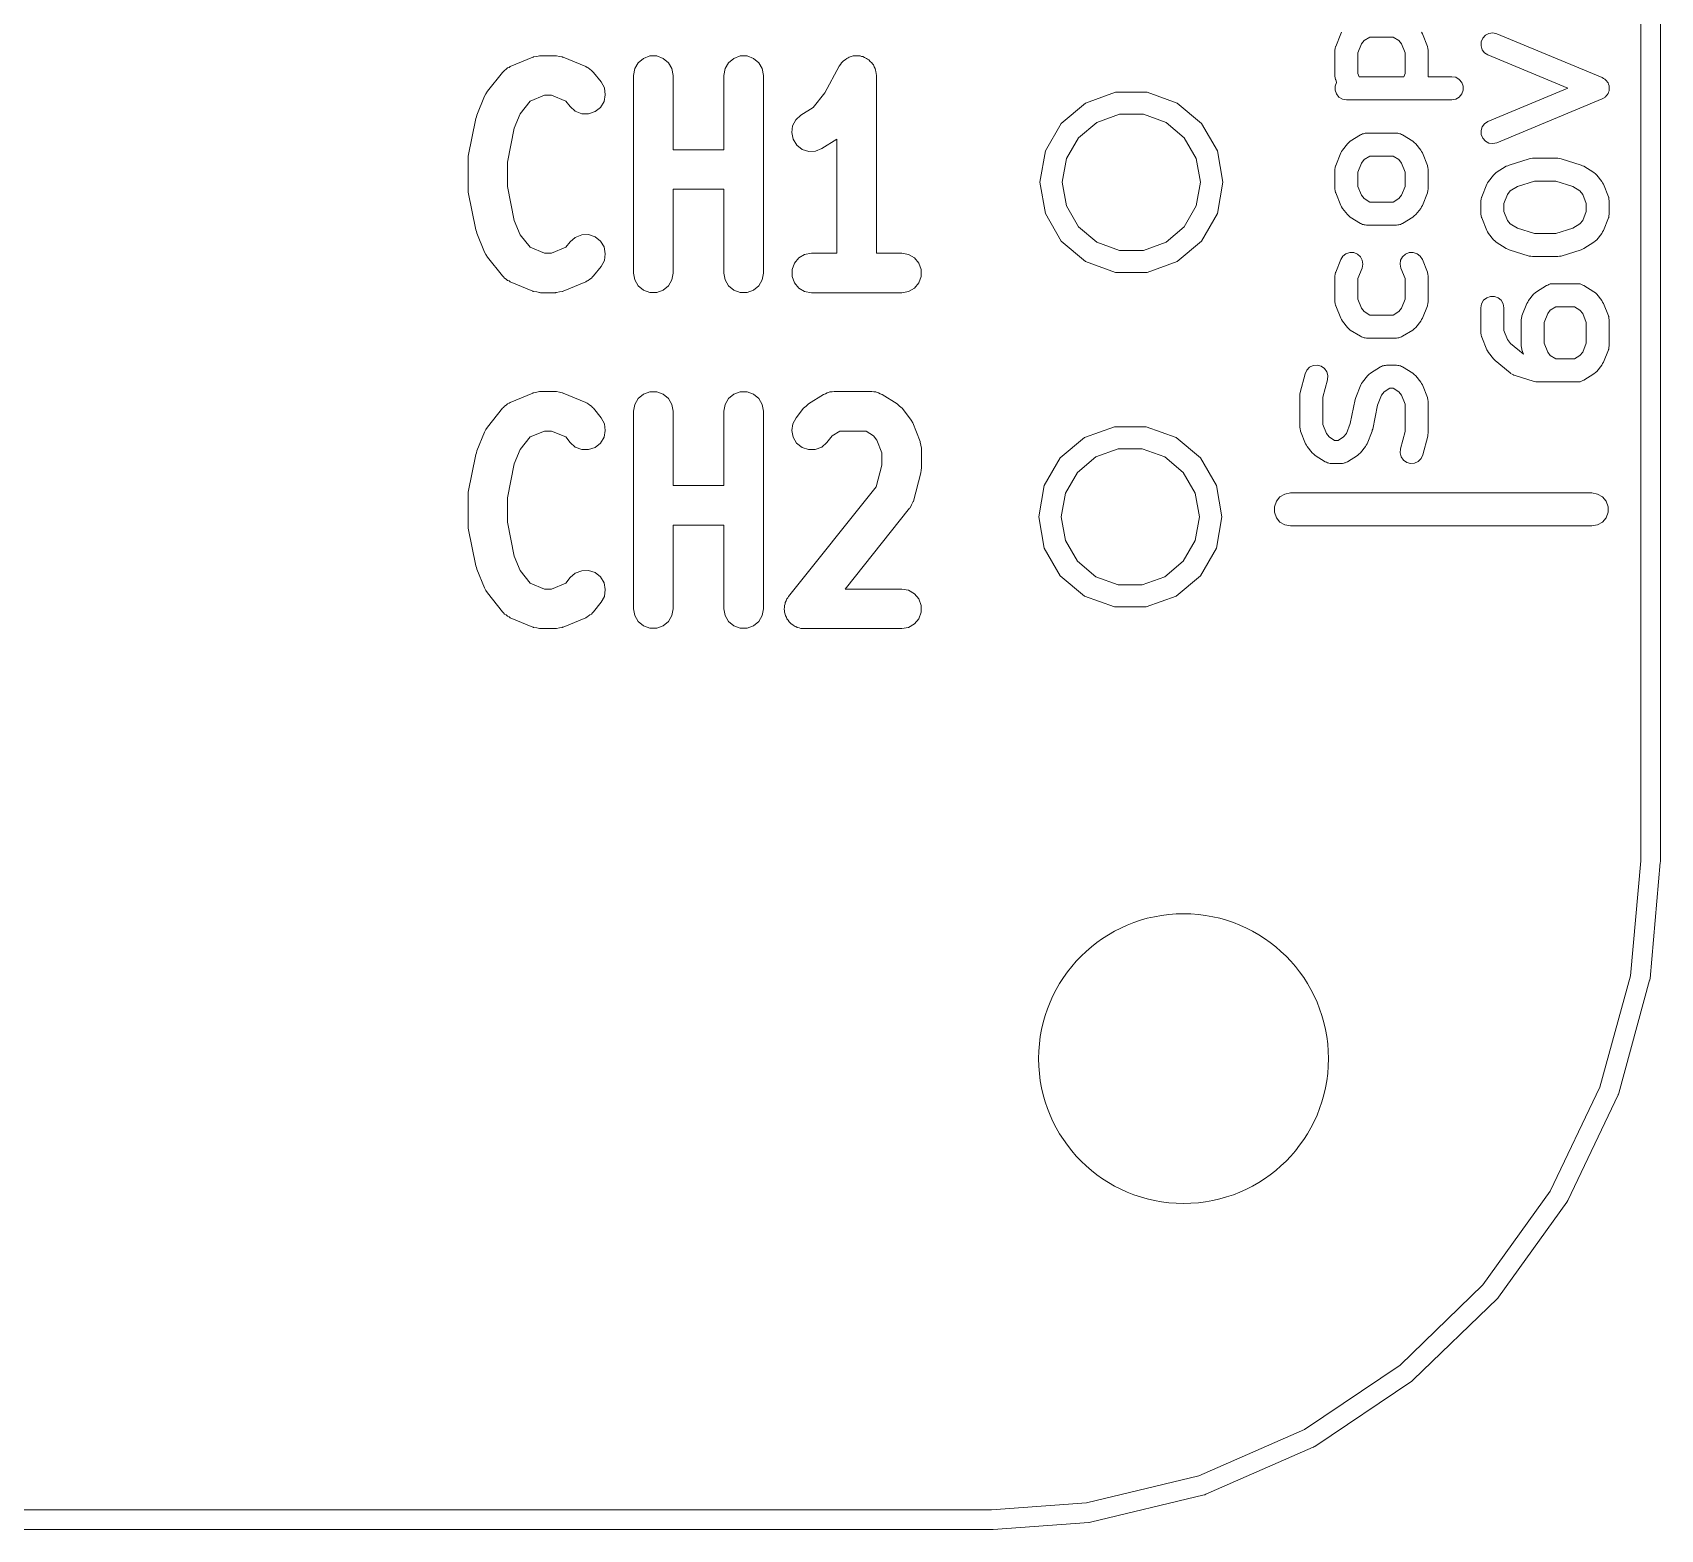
# Model space of a CAD drawing. Extents: x 77.7 to 126.3, y -111.6 to -68.4.
# Drawn here: x 113.97 to 126.33, y -111.58 to -100.21 of the extents above; entities that cross this region are included whole.
import ezdxf

# ---------------------------------------------------------------- set-up
doc = ezdxf.new("R2010")
doc.units = 0
doc.header["$MEASUREMENT"] = 0
doc.layers.add('BLACK', color=7, linetype='CONTINUOUS', lineweight=5, true_color=0xffffff)
doc.layers.add('CYAN3', color=131, linetype='CONTINUOUS', lineweight=5, true_color=0x7fffff)

msp = doc.modelspace()

# ---------------------------------------------------------------- linework, layer by layer
at = {"layer": 'BLACK', "linetype": 'CONTINUOUS'}
for p, q in [((123.898, -100.218), (123.905, -100.207)), ((124.511, -100.207), (124.518, -100.218)), ((125.023, -100.215), (125.053, -100.211)), ((125.053, -100.211), (125.083, -100.218)), ((123.854, -100.343), (123.856, -100.33)), ((123.856, -100.33), (123.859, -100.316)), ((123.859, -100.316), (123.86, -100.315)), ((123.86, -100.314), (123.898, -100.218)), ((123.86, -100.315), (123.86, -100.314)), ((124.056, -100.295), (124.029, -100.363)), ((124.076, -100.269), (124.056, -100.295)), ((124.119, -100.243), (124.076, -100.269)), ((124.297, -100.243), (124.119, -100.243)), ((124.339, -100.269), (124.297, -100.243)), ((124.36, -100.295), (124.339, -100.269)), ((124.387, -100.363), (124.36, -100.295)), ((124.518, -100.218), (124.556, -100.314)), ((124.556, -100.314), (124.556, -100.315)), ((124.556, -100.315), (124.557, -100.316)), ((124.557, -100.316), (124.559, -100.33)), ((124.559, -100.33), (124.562, -100.343)), ((124.963, -100.31), (124.964, -100.279)), ((124.972, -100.339), (124.963, -100.31)), ((124.964, -100.279), (124.976, -100.251)), ((124.976, -100.251), (124.996, -100.229)), ((124.996, -100.229), (125.023, -100.215)), ((125.083, -100.218), (125.883, -100.551)), ((117.594, -100.468), (117.766, -100.396)), ((117.766, -100.396), (117.769, -100.395)), ((117.769, -100.395), (117.772, -100.394)), ((117.772, -100.394), (117.795, -100.39)), ((117.795, -100.39), (117.817, -100.385)), ((117.817, -100.385), (117.82, -100.385)), ((117.82, -100.385), (117.824, -100.385)), ((117.824, -100.385), (117.938, -100.385)), ((117.938, -100.385), (117.941, -100.385)), ((117.941, -100.385), (117.945, -100.385)), ((117.945, -100.385), (117.967, -100.39)), ((117.967, -100.39), (117.989, -100.394)), ((117.989, -100.394), (117.992, -100.395)), ((117.992, -100.395), (117.996, -100.396)), ((117.996, -100.396), (118.167, -100.468)), ((118.54, -100.483), (118.566, -100.438)), ((118.566, -100.438), (118.606, -100.405)), ((118.606, -100.405), (118.655, -100.387)), ((118.655, -100.387), (118.707, -100.387)), ((118.707, -100.387), (118.756, -100.405)), ((118.756, -100.405), (118.796, -100.438)), ((118.796, -100.438), (118.822, -100.483)), ((119.225, -100.483), (119.252, -100.438)), ((119.252, -100.438), (119.291, -100.405)), ((119.291, -100.405), (119.34, -100.387)), ((119.34, -100.387), (119.392, -100.387)), ((119.392, -100.387), (119.441, -100.405)), ((119.441, -100.405), (119.481, -100.438)), ((119.481, -100.438), (119.507, -100.483)), ((120.091, -100.464), (120.101, -100.452)), ((120.101, -100.452), (120.109, -100.438)), ((120.109, -100.438), (120.117, -100.431)), ((120.117, -100.431), (120.123, -100.423)), ((120.123, -100.423), (120.137, -100.415)), ((120.137, -100.415), (120.149, -100.405)), ((120.149, -100.405), (120.159, -100.401)), ((120.159, -100.401), (120.168, -100.395)), ((120.168, -100.395), (120.183, -100.392)), ((120.183, -100.392), (120.198, -100.387)), ((120.198, -100.387), (120.208, -100.387)), ((120.208, -100.387), (120.219, -100.385)), ((120.219, -100.385), (120.234, -100.387)), ((120.234, -100.387), (120.25, -100.387)), ((120.25, -100.387), (120.26, -100.39)), ((120.26, -100.39), (120.27, -100.392)), ((120.27, -100.392), (120.284, -100.399)), ((120.284, -100.399), (120.299, -100.405)), ((120.299, -100.405), (120.307, -100.411)), ((120.307, -100.411), (120.316, -100.416)), ((120.316, -100.416), (120.327, -100.428)), ((120.327, -100.428), (120.338, -100.438)), ((120.338, -100.438), (120.344, -100.447)), ((120.344, -100.447), (120.351, -100.455)), ((120.351, -100.455), (120.357, -100.47)), ((123.854, -100.345), (123.854, -100.343)), ((123.854, -100.346), (123.854, -100.345)), ((123.854, -100.536), (123.854, -100.346)), ((124.029, -100.363), (124.029, -100.52)), ((124.387, -100.52), (124.387, -100.363)), ((124.562, -100.343), (124.562, -100.345)), ((124.562, -100.345), (124.562, -100.346)), ((124.562, -100.346), (124.562, -100.536)), ((124.99, -100.363), (124.972, -100.339)), ((125.016, -100.379), (124.99, -100.363)), ((125.622, -100.632), (125.016, -100.379)), ((117.421, -100.655), (117.535, -100.512)), ((117.535, -100.512), (117.544, -100.505)), ((117.544, -100.505), (117.551, -100.496)), ((117.551, -100.496), (117.563, -100.488)), ((117.563, -100.488), (117.574, -100.478)), ((117.574, -100.478), (117.585, -100.474)), ((117.585, -100.474), (117.594, -100.468)), ((118.167, -100.468), (118.177, -100.474)), ((118.177, -100.474), (118.187, -100.478)), ((118.187, -100.478), (118.198, -100.488)), ((118.198, -100.488), (118.211, -100.496)), ((118.211, -100.496), (118.218, -100.505)), ((118.218, -100.505), (118.226, -100.512)), ((118.226, -100.512), (118.284, -100.584)), ((118.531, -100.535), (118.54, -100.483)), ((118.531, -102.035), (118.531, -100.535)), ((118.822, -100.483), (118.831, -100.535)), ((118.831, -100.535), (118.831, -101.099)), ((119.216, -100.535), (119.225, -100.483)), ((119.216, -101.099), (119.216, -100.535)), ((119.507, -100.483), (119.516, -100.535)), ((119.516, -100.535), (119.516, -102.035)), ((119.983, -100.666), (120.091, -100.464)), ((120.357, -100.47), (120.365, -100.483)), ((120.365, -100.483), (120.366, -100.494)), ((120.366, -100.494), (120.37, -100.504)), ((120.37, -100.504), (120.371, -100.519)), ((120.371, -100.519), (120.374, -100.535)), ((120.374, -100.535), (120.374, -101.885)), ((123.854, -100.538), (123.854, -100.536)), ((123.854, -100.539), (123.854, -100.538)), ((123.856, -100.553), (123.854, -100.539)), ((123.859, -100.566), (123.856, -100.553)), ((123.86, -100.568), (123.859, -100.566)), ((123.86, -100.569), (123.86, -100.568)), ((123.867, -100.586), (123.86, -100.569)), ((124.029, -100.52), (124.038, -100.544)), ((124.038, -100.544), (124.377, -100.544)), ((124.377, -100.544), (124.387, -100.52)), ((124.562, -100.539), (124.561, -100.544)), ((124.561, -100.544), (124.741, -100.544)), ((124.562, -100.536), (124.562, -100.538)), ((124.562, -100.538), (124.562, -100.539)), ((124.741, -100.544), (124.771, -100.549)), ((124.771, -100.549), (124.797, -100.565)), ((124.797, -100.565), (124.817, -100.588)), ((125.883, -100.551), (125.893, -100.557)), ((125.893, -100.557), (125.903, -100.562)), ((125.903, -100.562), (125.905, -100.565)), ((125.905, -100.565), (125.909, -100.567)), ((125.909, -100.567), (125.915, -100.576)), ((125.915, -100.576), (125.923, -100.585)), ((117.341, -100.836), (117.399, -100.693)), ((117.399, -100.693), (117.41, -100.674)), ((117.41, -100.674), (117.421, -100.655)), ((117.854, -100.685), (117.745, -100.73)), ((117.908, -100.685), (117.854, -100.685)), ((118.016, -100.73), (117.908, -100.685)), ((118.284, -100.584), (118.309, -100.629)), ((118.316, -100.681), (118.306, -100.732)), ((118.309, -100.629), (118.316, -100.681)), ((119.894, -100.778), (119.983, -100.666)), ((123.855, -100.617), (123.865, -100.588)), ((123.855, -100.647), (123.855, -100.617)), ((123.865, -100.675), (123.855, -100.647)), ((123.865, -100.588), (123.867, -100.586)), ((123.885, -100.699), (123.865, -100.675)), ((123.911, -100.714), (123.885, -100.699)), ((124.797, -100.699), (124.771, -100.714)), ((124.817, -100.675), (124.797, -100.699)), ((124.817, -100.588), (124.827, -100.617)), ((124.827, -100.647), (124.817, -100.675)), ((124.827, -100.617), (124.827, -100.647)), ((125.016, -100.884), (125.622, -100.632)), ((125.893, -100.706), (125.883, -100.712)), ((125.903, -100.701), (125.893, -100.706)), ((125.905, -100.698), (125.903, -100.701)), ((125.909, -100.696), (125.905, -100.698)), ((125.915, -100.687), (125.909, -100.696)), ((125.923, -100.679), (125.915, -100.687)), ((125.923, -100.585), (125.925, -100.588)), ((125.925, -100.675), (125.923, -100.679)), ((125.925, -100.588), (125.927, -100.591)), ((125.927, -100.672), (125.925, -100.675)), ((125.927, -100.591), (125.93, -100.602)), ((125.93, -100.661), (125.927, -100.672)), ((125.93, -100.602), (125.935, -100.613)), ((125.935, -100.651), (125.93, -100.661)), ((125.935, -100.613), (125.935, -100.617)), ((125.935, -100.617), (125.936, -100.62)), ((125.936, -100.643), (125.935, -100.647)), ((125.935, -100.647), (125.935, -100.651)), ((125.936, -100.62), (125.936, -100.632)), ((125.936, -100.632), (125.936, -100.643)), ((117.669, -100.825), (117.625, -100.935)), ((117.745, -100.73), (117.669, -100.825)), ((118.049, -100.771), (118.016, -100.73)), ((118.088, -100.806), (118.049, -100.771)), ((118.137, -100.825), (118.088, -100.806)), ((118.189, -100.826), (118.137, -100.825)), ((118.238, -100.809), (118.189, -100.826)), ((118.279, -100.777), (118.238, -100.809)), ((118.306, -100.732), (118.279, -100.777)), ((119.801, -100.836), (119.894, -100.778)), ((123.941, -100.719), (123.911, -100.714)), ((124.741, -100.719), (123.941, -100.719)), ((124.771, -100.714), (124.741, -100.719)), ((125.883, -100.712), (125.083, -101.046)), ((117.276, -101.148), (117.334, -100.862)), ((117.334, -100.862), (117.339, -100.849)), ((117.339, -100.849), (117.341, -100.836)), ((117.625, -100.935), (117.574, -101.192)), ((119.731, -100.968), (119.738, -100.917)), ((119.738, -100.917), (119.763, -100.871)), ((119.763, -100.871), (119.801, -100.836)), ((124.963, -100.954), (124.972, -100.925)), ((124.964, -100.984), (124.963, -100.954)), ((124.972, -100.925), (124.99, -100.901)), ((124.99, -100.901), (125.016, -100.884)), ((119.742, -101.019), (119.731, -100.968)), ((119.769, -101.064), (119.742, -101.019)), ((119.81, -101.096), (119.769, -101.064)), ((120.074, -101.019), (119.96, -101.09)), ((120.074, -101.885), (120.074, -101.019)), ((123.911, -101.101), (123.949, -101.053)), ((123.949, -101.053), (123.96, -101.044)), ((123.96, -101.044), (123.971, -101.034)), ((123.971, -101.034), (124.047, -100.986)), ((124.047, -100.986), (124.056, -100.983)), ((124.056, -100.983), (124.064, -100.978)), ((124.064, -100.978), (124.07, -100.977)), ((124.07, -100.977), (124.075, -100.975)), ((124.075, -100.975), (124.084, -100.974)), ((124.084, -100.974), (124.093, -100.973)), ((124.093, -100.973), (124.322, -100.973)), ((124.322, -100.973), (124.331, -100.974)), ((124.331, -100.974), (124.34, -100.975)), ((124.34, -100.975), (124.346, -100.977)), ((124.346, -100.977), (124.352, -100.978)), ((124.352, -100.978), (124.36, -100.983)), ((124.36, -100.983), (124.368, -100.986)), ((124.368, -100.986), (124.445, -101.034)), ((124.445, -101.034), (124.456, -101.044)), ((124.456, -101.044), (124.467, -101.053)), ((124.467, -101.053), (124.505, -101.101)), ((124.976, -101.012), (124.964, -100.984)), ((124.996, -101.035), (124.976, -101.012)), ((125.023, -101.049), (124.996, -101.035)), ((125.053, -101.052), (125.023, -101.049)), ((125.083, -101.046), (125.053, -101.052)), ((117.274, -101.177), (117.276, -101.163)), ((117.274, -101.392), (117.274, -101.177)), ((117.276, -101.163), (117.276, -101.148)), ((117.574, -101.192), (117.574, -101.377)), ((118.831, -101.099), (119.216, -101.099)), ((119.86, -101.112), (119.81, -101.096)), ((119.912, -101.11), (119.86, -101.112)), ((119.96, -101.09), (119.912, -101.11)), ((123.86, -101.218), (123.898, -101.123)), ((123.898, -101.123), (123.905, -101.112)), ((123.905, -101.112), (123.911, -101.101)), ((124.056, -101.2), (124.029, -101.268)), ((124.076, -101.174), (124.056, -101.2)), ((124.119, -101.148), (124.076, -101.174)), ((124.297, -101.148), (124.119, -101.148)), ((124.339, -101.174), (124.297, -101.148)), ((124.36, -101.2), (124.339, -101.174)), ((124.387, -101.268), (124.36, -101.2)), ((124.505, -101.101), (124.511, -101.112)), ((124.511, -101.112), (124.518, -101.123)), ((124.518, -101.123), (124.556, -101.218)), ((125.176, -101.215), (125.328, -101.167)), ((125.328, -101.167), (125.341, -101.166)), ((125.341, -101.166), (125.354, -101.163)), ((125.354, -101.163), (125.545, -101.163)), ((125.545, -101.163), (125.558, -101.166)), ((125.558, -101.166), (125.571, -101.167)), ((125.571, -101.167), (125.723, -101.215)), ((123.854, -101.248), (123.856, -101.234)), ((123.854, -101.249), (123.854, -101.248)), ((123.854, -101.251), (123.854, -101.249)), ((123.854, -101.394), (123.854, -101.251)), ((123.856, -101.234), (123.859, -101.221)), ((123.859, -101.221), (123.86, -101.22)), ((123.86, -101.22), (123.86, -101.218)), ((124.029, -101.268), (124.029, -101.377)), ((124.387, -101.377), (124.387, -101.268)), ((124.556, -101.218), (124.556, -101.22)), ((124.556, -101.22), (124.557, -101.221)), ((124.557, -101.221), (124.559, -101.234)), ((124.559, -101.234), (124.562, -101.248)), ((124.562, -101.248), (124.562, -101.249)), ((124.562, -101.249), (124.562, -101.251)), ((124.562, -101.251), (124.562, -101.394)), ((125.019, -101.339), (125.057, -101.291)), ((125.057, -101.291), (125.068, -101.282)), ((125.068, -101.282), (125.079, -101.272)), ((125.079, -101.272), (125.155, -101.224)), ((125.155, -101.224), (125.166, -101.22)), ((125.166, -101.22), (125.176, -101.215)), ((125.723, -101.215), (125.733, -101.22)), ((125.733, -101.22), (125.743, -101.224)), ((125.743, -101.224), (125.82, -101.272)), ((125.82, -101.272), (125.831, -101.282)), ((125.831, -101.282), (125.842, -101.291)), ((125.842, -101.291), (125.88, -101.339)), ((117.276, -101.406), (117.274, -101.392)), ((117.276, -101.421), (117.276, -101.406)), ((117.334, -101.707), (117.276, -101.421)), ((117.574, -101.377), (117.625, -101.635)), ((119.216, -101.399), (118.831, -101.399)), ((118.831, -101.399), (118.831, -102.035)), ((119.216, -102.035), (119.216, -101.399)), ((123.854, -101.395), (123.854, -101.394)), ((123.854, -101.396), (123.854, -101.395)), ((123.856, -101.41), (123.854, -101.396)), ((123.859, -101.424), (123.856, -101.41)), ((123.86, -101.425), (123.859, -101.424)), ((123.86, -101.426), (123.86, -101.425)), ((123.898, -101.521), (123.86, -101.426)), ((124.029, -101.377), (124.056, -101.444)), ((124.056, -101.444), (124.076, -101.47)), ((124.339, -101.47), (124.36, -101.444)), ((124.36, -101.444), (124.387, -101.377)), ((124.556, -101.426), (124.518, -101.521)), ((124.557, -101.424), (124.556, -101.425)), ((124.556, -101.425), (124.556, -101.426)), ((124.559, -101.41), (124.557, -101.424)), ((124.562, -101.396), (124.559, -101.41)), ((124.562, -101.394), (124.562, -101.395)), ((124.562, -101.395), (124.562, -101.396)), ((124.968, -101.456), (125.006, -101.361)), ((125.006, -101.361), (125.013, -101.35)), ((125.013, -101.35), (125.019, -101.339)), ((125.164, -101.438), (125.137, -101.506)), ((125.185, -101.412), (125.164, -101.438)), ((125.239, -101.379), (125.185, -101.412)), ((125.368, -101.338), (125.239, -101.379)), ((125.531, -101.338), (125.368, -101.338)), ((125.66, -101.379), (125.531, -101.338)), ((125.714, -101.412), (125.66, -101.379)), ((125.735, -101.438), (125.714, -101.412)), ((125.762, -101.506), (125.735, -101.438)), ((125.88, -101.339), (125.886, -101.35)), ((125.886, -101.35), (125.893, -101.361)), ((125.893, -101.361), (125.931, -101.456)), ((123.905, -101.532), (123.898, -101.521)), ((123.911, -101.544), (123.905, -101.532)), ((123.949, -101.591), (123.911, -101.544)), ((124.076, -101.47), (124.119, -101.497)), ((124.119, -101.497), (124.297, -101.497)), ((124.297, -101.497), (124.339, -101.47)), ((124.505, -101.544), (124.467, -101.591)), ((124.511, -101.532), (124.505, -101.544)), ((124.518, -101.521), (124.511, -101.532)), ((124.962, -101.486), (124.965, -101.473)), ((124.962, -101.487), (124.962, -101.486)), ((124.962, -101.489), (124.962, -101.487)), ((124.962, -101.584), (124.962, -101.489)), ((124.965, -101.473), (124.967, -101.459)), ((124.967, -101.459), (124.968, -101.458)), ((124.968, -101.458), (124.968, -101.456)), ((125.137, -101.506), (125.137, -101.567)), ((125.137, -101.567), (125.164, -101.635)), ((125.735, -101.635), (125.762, -101.567)), ((125.762, -101.567), (125.762, -101.506)), ((125.931, -101.456), (125.931, -101.458)), ((125.931, -101.458), (125.932, -101.459)), ((125.932, -101.459), (125.934, -101.473)), ((125.934, -101.473), (125.937, -101.486)), ((125.937, -101.486), (125.937, -101.487)), ((125.937, -101.487), (125.937, -101.489)), ((125.937, -101.489), (125.937, -101.584)), ((117.625, -101.635), (117.669, -101.744)), ((123.96, -101.601), (123.949, -101.591)), ((123.971, -101.611), (123.96, -101.601)), ((124.047, -101.658), (123.971, -101.611)), ((124.056, -101.662), (124.047, -101.658)), ((124.064, -101.666), (124.056, -101.662)), ((124.07, -101.667), (124.064, -101.666)), ((124.075, -101.67), (124.07, -101.667)), ((124.084, -101.67), (124.075, -101.67)), ((124.093, -101.672), (124.084, -101.67)), ((124.322, -101.672), (124.093, -101.672)), ((124.331, -101.67), (124.322, -101.672)), ((124.34, -101.67), (124.331, -101.67)), ((124.346, -101.667), (124.34, -101.67)), ((124.352, -101.666), (124.346, -101.667)), ((124.36, -101.662), (124.352, -101.666)), ((124.368, -101.658), (124.36, -101.662)), ((124.445, -101.611), (124.368, -101.658)), ((124.456, -101.601), (124.445, -101.611)), ((124.467, -101.591), (124.456, -101.601)), ((124.962, -101.585), (124.962, -101.584)), ((124.962, -101.587), (124.962, -101.585)), ((124.965, -101.6), (124.962, -101.587)), ((124.967, -101.614), (124.965, -101.6)), ((124.968, -101.615), (124.967, -101.614)), ((124.968, -101.617), (124.968, -101.615)), ((125.006, -101.712), (124.968, -101.617)), ((125.164, -101.635), (125.185, -101.661)), ((125.185, -101.661), (125.239, -101.694)), ((125.239, -101.694), (125.368, -101.735)), ((125.531, -101.735), (125.66, -101.694)), ((125.66, -101.694), (125.714, -101.661)), ((125.714, -101.661), (125.735, -101.635)), ((125.931, -101.617), (125.893, -101.712)), ((125.932, -101.614), (125.931, -101.615)), ((125.931, -101.615), (125.931, -101.617)), ((125.934, -101.6), (125.932, -101.614)), ((125.937, -101.587), (125.934, -101.6)), ((125.937, -101.584), (125.937, -101.585)), ((125.937, -101.585), (125.937, -101.587)), ((117.339, -101.72), (117.334, -101.707)), ((117.341, -101.733), (117.339, -101.72)), ((117.399, -101.876), (117.341, -101.733)), ((117.669, -101.744), (117.745, -101.839)), ((118.016, -101.839), (118.049, -101.798)), ((118.049, -101.798), (118.088, -101.764)), ((118.088, -101.764), (118.137, -101.745)), ((118.137, -101.745), (118.189, -101.743)), ((118.189, -101.743), (118.238, -101.76)), ((118.238, -101.76), (118.279, -101.793)), ((118.279, -101.793), (118.306, -101.837)), ((125.013, -101.723), (125.006, -101.712)), ((125.019, -101.734), (125.013, -101.723)), ((125.057, -101.782), (125.019, -101.734)), ((125.068, -101.791), (125.057, -101.782)), ((125.079, -101.801), (125.068, -101.791)), ((125.155, -101.849), (125.079, -101.801)), ((125.368, -101.735), (125.531, -101.735)), ((125.82, -101.801), (125.743, -101.849)), ((125.831, -101.791), (125.82, -101.801)), ((125.842, -101.782), (125.831, -101.791)), ((125.88, -101.734), (125.842, -101.782)), ((125.886, -101.723), (125.88, -101.734)), ((125.893, -101.712), (125.886, -101.723)), ((117.41, -101.895), (117.399, -101.876)), ((117.421, -101.914), (117.41, -101.895)), ((117.535, -102.057), (117.421, -101.914)), ((117.745, -101.839), (117.854, -101.885)), ((117.854, -101.885), (117.908, -101.885)), ((117.908, -101.885), (118.016, -101.839)), ((118.309, -101.94), (118.284, -101.985)), ((118.306, -101.837), (118.316, -101.888)), ((118.316, -101.888), (118.309, -101.94)), ((119.751, -101.96), (119.784, -101.92)), ((119.784, -101.92), (119.829, -101.894)), ((119.829, -101.894), (119.881, -101.885)), ((119.881, -101.885), (120.074, -101.885)), ((120.374, -101.885), (120.566, -101.885)), ((120.566, -101.885), (120.618, -101.894)), ((120.618, -101.894), (120.663, -101.92)), ((120.663, -101.92), (120.696, -101.96)), ((123.86, -102.028), (123.898, -101.933)), ((123.898, -101.933), (123.914, -101.907)), ((123.914, -101.907), (123.938, -101.888)), ((123.938, -101.888), (123.967, -101.878)), ((123.967, -101.878), (123.997, -101.879)), ((123.997, -101.879), (124.025, -101.891)), ((124.025, -101.891), (124.048, -101.911)), ((124.048, -101.911), (124.062, -101.938)), ((124.062, -101.938), (124.067, -101.968)), ((124.349, -101.968), (124.353, -101.938)), ((124.353, -101.938), (124.368, -101.911)), ((124.368, -101.911), (124.39, -101.891)), ((124.39, -101.891), (124.418, -101.879)), ((124.418, -101.879), (124.449, -101.878)), ((124.449, -101.878), (124.478, -101.888)), ((124.478, -101.888), (124.502, -101.907)), ((124.502, -101.907), (124.518, -101.933)), ((124.518, -101.933), (124.556, -102.028)), ((125.166, -101.853), (125.155, -101.849)), ((125.176, -101.858), (125.166, -101.853)), ((125.328, -101.906), (125.176, -101.858)), ((125.341, -101.907), (125.328, -101.906)), ((125.354, -101.91), (125.341, -101.907)), ((125.545, -101.91), (125.354, -101.91)), ((125.558, -101.907), (125.545, -101.91)), ((125.571, -101.906), (125.558, -101.907)), ((125.723, -101.858), (125.571, -101.906)), ((125.733, -101.853), (125.723, -101.858)), ((125.743, -101.849), (125.733, -101.853)), ((117.544, -102.064), (117.535, -102.057)), ((117.551, -102.074), (117.544, -102.064)), ((118.218, -102.064), (118.211, -102.074)), ((118.226, -102.057), (118.218, -102.064)), ((118.284, -101.985), (118.226, -102.057)), ((118.54, -102.086), (118.531, -102.035)), ((118.831, -102.035), (118.822, -102.086)), ((119.225, -102.086), (119.216, -102.035)), ((119.516, -102.035), (119.507, -102.086)), ((119.733, -102.009), (119.751, -101.96)), ((119.733, -102.061), (119.733, -102.009)), ((119.751, -102.11), (119.733, -102.061)), ((120.696, -101.96), (120.714, -102.009)), ((120.714, -102.061), (120.696, -102.11)), ((120.714, -102.009), (120.714, -102.061)), ((123.854, -102.058), (123.856, -102.044)), ((123.854, -102.059), (123.854, -102.058)), ((123.854, -102.06), (123.854, -102.059)), ((123.854, -102.251), (123.854, -102.06)), ((123.856, -102.044), (123.859, -102.03)), ((123.859, -102.03), (123.86, -102.029)), ((123.86, -102.029), (123.86, -102.028)), ((124.06, -101.998), (124.029, -102.077)), ((124.067, -101.968), (124.06, -101.998)), ((124.355, -101.998), (124.349, -101.968)), ((124.387, -102.077), (124.355, -101.998)), ((124.556, -102.028), (124.556, -102.029)), ((124.556, -102.029), (124.557, -102.03)), ((124.557, -102.03), (124.559, -102.044)), ((124.559, -102.044), (124.562, -102.058)), ((124.562, -102.058), (124.562, -102.059)), ((124.562, -102.059), (124.562, -102.06)), ((124.562, -102.06), (124.562, -102.251)), ((117.563, -102.081), (117.551, -102.074)), ((117.574, -102.091), (117.563, -102.081)), ((117.585, -102.095), (117.574, -102.091)), ((117.594, -102.102), (117.585, -102.095)), ((117.766, -102.173), (117.594, -102.102)), ((117.769, -102.174), (117.766, -102.173)), ((117.772, -102.176), (117.769, -102.174)), ((117.795, -102.179), (117.772, -102.176)), ((117.817, -102.184), (117.795, -102.179)), ((117.82, -102.184), (117.817, -102.184)), ((117.824, -102.185), (117.82, -102.184)), ((117.938, -102.185), (117.824, -102.185)), ((117.941, -102.184), (117.938, -102.185)), ((117.945, -102.184), (117.941, -102.184)), ((117.967, -102.179), (117.945, -102.184)), ((117.989, -102.176), (117.967, -102.179)), ((117.992, -102.174), (117.989, -102.176)), ((117.996, -102.173), (117.992, -102.174)), ((118.167, -102.102), (117.996, -102.173)), ((118.177, -102.095), (118.167, -102.102)), ((118.187, -102.091), (118.177, -102.095)), ((118.198, -102.081), (118.187, -102.091)), ((118.211, -102.074), (118.198, -102.081)), ((118.566, -102.131), (118.54, -102.086)), ((118.606, -102.164), (118.566, -102.131)), ((118.655, -102.182), (118.606, -102.164)), ((118.707, -102.182), (118.655, -102.182)), ((118.756, -102.164), (118.707, -102.182)), ((118.796, -102.131), (118.756, -102.164)), ((118.822, -102.086), (118.796, -102.131)), ((119.252, -102.131), (119.225, -102.086)), ((119.291, -102.164), (119.252, -102.131)), ((119.34, -102.182), (119.291, -102.164)), ((119.392, -102.182), (119.34, -102.182)), ((119.441, -102.164), (119.392, -102.182)), ((119.481, -102.131), (119.441, -102.164)), ((119.507, -102.086), (119.481, -102.131)), ((119.784, -102.149), (119.751, -102.11)), ((119.829, -102.176), (119.784, -102.149)), ((119.881, -102.185), (119.829, -102.176)), ((120.566, -102.185), (119.881, -102.185)), ((120.618, -102.176), (120.566, -102.185)), ((120.663, -102.149), (120.618, -102.176)), ((120.696, -102.11), (120.663, -102.149)), ((124.029, -102.077), (124.029, -102.234)), ((124.387, -102.234), (124.387, -102.077)), ((125.362, -102.196), (125.373, -102.186)), ((125.373, -102.186), (125.384, -102.177)), ((125.384, -102.177), (125.46, -102.129)), ((125.46, -102.129), (125.469, -102.126)), ((125.469, -102.126), (125.477, -102.121)), ((125.477, -102.121), (125.483, -102.12)), ((125.483, -102.12), (125.488, -102.118)), ((125.488, -102.118), (125.498, -102.117)), ((125.498, -102.117), (125.507, -102.116)), ((125.507, -102.116), (125.697, -102.116)), ((125.697, -102.116), (125.706, -102.117)), ((125.706, -102.117), (125.715, -102.118)), ((125.715, -102.118), (125.721, -102.12)), ((125.721, -102.12), (125.727, -102.121)), ((125.727, -102.121), (125.735, -102.126)), ((125.735, -102.126), (125.743, -102.129)), ((125.743, -102.129), (125.82, -102.177)), ((125.82, -102.177), (125.831, -102.186)), ((125.831, -102.186), (125.842, -102.196)), ((123.854, -102.252), (123.854, -102.251)), ((123.854, -102.254), (123.854, -102.252)), ((123.856, -102.267), (123.854, -102.254)), ((123.859, -102.281), (123.856, -102.267)), ((123.86, -102.282), (123.859, -102.281)), ((123.86, -102.283), (123.86, -102.282)), ((123.898, -102.378), (123.86, -102.283)), ((124.029, -102.234), (124.056, -102.301)), ((124.056, -102.301), (124.076, -102.327)), ((124.339, -102.327), (124.36, -102.301)), ((124.36, -102.301), (124.387, -102.234)), ((124.556, -102.283), (124.518, -102.378)), ((124.557, -102.281), (124.556, -102.282)), ((124.556, -102.282), (124.556, -102.283)), ((124.559, -102.267), (124.557, -102.281)), ((124.562, -102.254), (124.559, -102.267)), ((124.562, -102.251), (124.562, -102.252)), ((124.562, -102.252), (124.562, -102.254)), ((124.962, -102.298), (124.967, -102.268)), ((124.962, -102.489), (124.962, -102.298)), ((124.967, -102.268), (124.982, -102.242)), ((124.982, -102.242), (125.006, -102.223)), ((125.006, -102.223), (125.034, -102.212)), ((125.034, -102.212), (125.065, -102.212)), ((125.065, -102.212), (125.093, -102.223)), ((125.093, -102.223), (125.116, -102.242)), ((125.116, -102.242), (125.132, -102.268)), ((125.132, -102.268), (125.137, -102.298)), ((125.137, -102.298), (125.137, -102.472)), ((125.273, -102.361), (125.311, -102.266)), ((125.311, -102.266), (125.318, -102.255)), ((125.318, -102.255), (125.324, -102.244)), ((125.324, -102.244), (125.362, -102.196)), ((125.532, -102.291), (125.489, -102.317)), ((125.672, -102.291), (125.532, -102.291)), ((125.714, -102.317), (125.672, -102.291)), ((125.842, -102.196), (125.88, -102.244)), ((125.88, -102.244), (125.886, -102.255)), ((125.886, -102.255), (125.893, -102.266)), ((125.893, -102.266), (125.931, -102.361)), ((123.905, -102.389), (123.898, -102.378)), ((123.911, -102.401), (123.905, -102.389)), ((123.949, -102.448), (123.911, -102.401)), ((124.076, -102.327), (124.119, -102.354)), ((124.119, -102.354), (124.297, -102.354)), ((124.297, -102.354), (124.339, -102.327)), ((124.505, -102.401), (124.467, -102.448)), ((124.511, -102.389), (124.505, -102.401)), ((124.518, -102.378), (124.511, -102.389)), ((125.267, -102.391), (125.27, -102.377)), ((125.267, -102.392), (125.267, -102.391)), ((125.267, -102.394), (125.267, -102.392)), ((125.267, -102.584), (125.267, -102.394)), ((125.27, -102.377), (125.272, -102.364)), ((125.272, -102.364), (125.273, -102.362)), ((125.273, -102.362), (125.273, -102.361)), ((125.469, -102.343), (125.442, -102.41)), ((125.442, -102.41), (125.442, -102.567)), ((125.489, -102.317), (125.469, -102.343)), ((125.735, -102.343), (125.714, -102.317)), ((125.762, -102.41), (125.735, -102.343)), ((125.762, -102.567), (125.762, -102.41)), ((125.931, -102.361), (125.931, -102.362)), ((125.931, -102.362), (125.932, -102.364)), ((125.932, -102.364), (125.934, -102.377)), ((125.934, -102.377), (125.937, -102.391)), ((125.937, -102.391), (125.937, -102.392)), ((125.937, -102.392), (125.937, -102.394)), ((125.937, -102.394), (125.937, -102.584)), ((123.96, -102.458), (123.949, -102.448)), ((123.971, -102.468), (123.96, -102.458)), ((124.047, -102.515), (123.971, -102.468)), ((124.056, -102.519), (124.047, -102.515)), ((124.064, -102.523), (124.056, -102.519)), ((124.07, -102.525), (124.064, -102.523)), ((124.075, -102.527), (124.07, -102.525)), ((124.084, -102.527), (124.075, -102.527)), ((124.093, -102.529), (124.084, -102.527)), ((124.322, -102.529), (124.093, -102.529)), ((124.331, -102.527), (124.322, -102.529)), ((124.34, -102.527), (124.331, -102.527)), ((124.346, -102.525), (124.34, -102.527)), ((124.352, -102.523), (124.346, -102.525)), ((124.36, -102.519), (124.352, -102.523)), ((124.368, -102.515), (124.36, -102.519)), ((124.445, -102.468), (124.368, -102.515)), ((124.456, -102.458), (124.445, -102.468)), ((124.467, -102.448), (124.456, -102.458)), ((124.962, -102.49), (124.962, -102.489)), ((124.962, -102.492), (124.962, -102.49)), ((124.965, -102.505), (124.962, -102.492)), ((124.967, -102.519), (124.965, -102.505)), ((124.968, -102.52), (124.967, -102.519)), ((124.968, -102.521), (124.968, -102.52)), ((125.006, -102.617), (124.968, -102.521)), ((125.137, -102.472), (125.164, -102.54)), ((125.164, -102.54), (125.188, -102.57)), ((125.013, -102.627), (125.006, -102.617)), ((125.019, -102.639), (125.013, -102.627)), ((125.057, -102.686), (125.019, -102.639)), ((125.188, -102.57), (125.283, -102.649)), ((125.267, -102.585), (125.267, -102.584)), ((125.267, -102.587), (125.267, -102.585)), ((125.27, -102.6), (125.267, -102.587)), ((125.272, -102.614), (125.27, -102.6)), ((125.273, -102.615), (125.272, -102.614)), ((125.273, -102.617), (125.273, -102.615)), ((125.286, -102.65), (125.273, -102.617)), ((125.283, -102.649), (125.286, -102.65)), ((125.442, -102.567), (125.469, -102.635)), ((125.469, -102.635), (125.489, -102.661)), ((125.489, -102.661), (125.532, -102.687)), ((125.672, -102.687), (125.714, -102.661)), ((125.714, -102.661), (125.735, -102.635)), ((125.735, -102.635), (125.762, -102.567)), ((125.931, -102.617), (125.893, -102.712)), ((125.932, -102.614), (125.931, -102.615)), ((125.931, -102.615), (125.931, -102.617)), ((125.934, -102.6), (125.932, -102.614)), ((125.937, -102.587), (125.934, -102.6)), ((125.937, -102.584), (125.937, -102.585)), ((125.937, -102.585), (125.937, -102.587)), ((123.59, -102.943), (123.628, -102.8)), ((123.628, -102.8), (123.641, -102.772)), ((123.641, -102.772), (123.662, -102.751)), ((123.662, -102.751), (123.69, -102.738)), ((123.69, -102.738), (123.72, -102.735)), ((123.72, -102.735), (123.749, -102.743)), ((123.749, -102.743), (123.774, -102.76)), ((123.774, -102.76), (123.792, -102.785)), ((123.792, -102.785), (123.8, -102.814)), ((124.101, -102.815), (124.112, -102.805)), ((124.112, -102.805), (124.123, -102.796)), ((124.123, -102.796), (124.199, -102.748)), ((124.199, -102.748), (124.208, -102.745)), ((124.208, -102.745), (124.216, -102.74)), ((124.216, -102.74), (124.222, -102.739)), ((124.222, -102.739), (124.228, -102.737)), ((124.228, -102.737), (124.237, -102.736)), ((124.237, -102.736), (124.246, -102.735)), ((124.246, -102.735), (124.322, -102.735)), ((124.322, -102.735), (124.331, -102.736)), ((124.331, -102.736), (124.34, -102.737)), ((124.34, -102.737), (124.346, -102.739)), ((124.346, -102.739), (124.352, -102.74)), ((124.352, -102.74), (124.36, -102.745)), ((124.36, -102.745), (124.368, -102.748)), ((124.368, -102.748), (124.445, -102.796)), ((124.445, -102.796), (124.456, -102.805)), ((124.456, -102.805), (124.467, -102.815)), ((125.064, -102.692), (125.057, -102.686)), ((125.07, -102.699), (125.064, -102.692)), ((125.184, -102.794), (125.07, -102.699)), ((125.186, -102.795), (125.184, -102.794)), ((125.187, -102.797), (125.186, -102.795)), ((125.199, -102.803), (125.187, -102.797)), ((125.21, -102.809), (125.199, -102.803)), ((125.532, -102.687), (125.672, -102.687)), ((125.82, -102.801), (125.743, -102.849)), ((125.831, -102.791), (125.82, -102.801)), ((125.842, -102.782), (125.831, -102.791)), ((125.88, -102.734), (125.842, -102.782)), ((125.886, -102.723), (125.88, -102.734)), ((125.893, -102.712), (125.886, -102.723)), ((123.797, -102.845), (123.762, -102.977)), ((123.8, -102.814), (123.797, -102.845)), ((124.012, -102.98), (124.05, -102.885)), ((124.05, -102.885), (124.057, -102.874)), ((124.057, -102.874), (124.063, -102.863)), ((124.063, -102.863), (124.101, -102.815)), ((124.271, -102.91), (124.229, -102.936)), ((124.297, -102.91), (124.271, -102.91)), ((124.339, -102.936), (124.297, -102.91)), ((124.467, -102.815), (124.505, -102.863)), ((124.505, -102.863), (124.511, -102.874)), ((124.511, -102.874), (124.518, -102.885)), ((124.518, -102.885), (124.556, -102.98)), ((125.212, -102.81), (125.21, -102.809)), ((125.214, -102.81), (125.212, -102.81)), ((125.366, -102.858), (125.214, -102.81)), ((125.379, -102.86), (125.366, -102.858)), ((125.392, -102.862), (125.379, -102.86)), ((125.697, -102.862), (125.392, -102.862)), ((125.706, -102.86), (125.697, -102.862)), ((125.715, -102.86), (125.706, -102.86)), ((125.721, -102.858), (125.715, -102.86)), ((125.727, -102.857), (125.721, -102.858)), ((125.735, -102.852), (125.727, -102.857)), ((125.743, -102.849), (125.735, -102.852)), ((117.544, -103.055), (117.551, -103.046)), ((117.551, -103.046), (117.563, -103.038)), ((117.563, -103.038), (117.574, -103.028)), ((117.574, -103.028), (117.585, -103.024)), ((117.585, -103.024), (117.594, -103.018)), ((117.594, -103.018), (117.766, -102.946)), ((117.766, -102.946), (117.769, -102.945)), ((117.769, -102.945), (117.772, -102.944)), ((117.772, -102.944), (117.795, -102.94)), ((117.795, -102.94), (117.817, -102.935)), ((117.817, -102.935), (117.82, -102.935)), ((117.82, -102.935), (117.824, -102.935)), ((117.824, -102.935), (117.938, -102.935)), ((117.938, -102.935), (117.941, -102.935)), ((117.941, -102.935), (117.945, -102.935)), ((117.945, -102.935), (117.967, -102.94)), ((117.967, -102.94), (117.989, -102.944)), ((117.989, -102.944), (117.992, -102.945)), ((117.992, -102.945), (117.996, -102.946)), ((117.996, -102.946), (118.167, -103.018)), ((118.167, -103.018), (118.177, -103.024)), ((118.177, -103.024), (118.187, -103.028)), ((118.187, -103.028), (118.198, -103.038)), ((118.198, -103.038), (118.211, -103.046)), ((118.211, -103.046), (118.218, -103.055)), ((118.531, -103.085), (118.54, -103.033)), ((118.54, -103.033), (118.566, -102.988)), ((118.566, -102.988), (118.606, -102.955)), ((118.606, -102.955), (118.655, -102.937)), ((118.655, -102.937), (118.707, -102.937)), ((118.707, -102.937), (118.756, -102.955)), ((118.756, -102.955), (118.796, -102.988)), ((118.796, -102.988), (118.822, -103.033)), ((118.822, -103.033), (118.831, -103.085)), ((119.216, -103.085), (119.225, -103.033)), ((119.225, -103.033), (119.252, -102.988)), ((119.252, -102.988), (119.291, -102.955)), ((119.291, -102.955), (119.34, -102.937)), ((119.34, -102.937), (119.392, -102.937)), ((119.392, -102.937), (119.441, -102.955)), ((119.441, -102.955), (119.481, -102.988)), ((119.481, -102.988), (119.507, -103.033)), ((119.507, -103.033), (119.516, -103.085)), ((119.821, -103.062), (119.84, -103.046)), ((119.84, -103.046), (119.858, -103.029)), ((119.858, -103.029), (119.973, -102.957)), ((119.973, -102.957), (119.987, -102.951)), ((119.987, -102.951), (120.001, -102.944)), ((120.001, -102.944), (120.011, -102.942)), ((120.011, -102.942), (120.021, -102.938)), ((120.021, -102.938), (120.037, -102.937)), ((120.037, -102.937), (120.052, -102.935)), ((120.052, -102.935), (120.338, -102.935)), ((120.338, -102.935), (120.353, -102.937)), ((120.353, -102.937), (120.369, -102.938)), ((120.369, -102.938), (120.379, -102.942)), ((120.379, -102.942), (120.389, -102.944)), ((120.389, -102.944), (120.403, -102.951)), ((120.403, -102.951), (120.417, -102.957)), ((120.417, -102.957), (120.532, -103.029)), ((120.532, -103.029), (120.55, -103.046)), ((120.55, -103.046), (120.569, -103.062)), ((123.587, -102.965), (123.589, -102.954)), ((123.587, -103.203), (123.587, -102.965)), ((123.589, -102.954), (123.59, -102.943)), ((123.762, -102.977), (123.762, -103.186)), ((123.971, -103.178), (124.008, -102.996)), ((124.008, -102.996), (124.011, -102.988)), ((124.011, -102.988), (124.012, -102.98)), ((124.178, -103.038), (124.141, -103.22)), ((124.208, -102.962), (124.178, -103.038)), ((124.229, -102.936), (124.208, -102.962)), ((124.36, -102.962), (124.339, -102.936)), ((124.387, -103.03), (124.36, -102.962)), ((124.387, -103.239), (124.387, -103.03)), ((124.556, -102.98), (124.556, -102.982)), ((124.556, -102.982), (124.557, -102.983)), ((124.557, -102.983), (124.559, -102.996)), ((124.559, -102.996), (124.562, -103.01)), ((124.562, -103.01), (124.562, -103.011)), ((124.562, -103.011), (124.562, -103.013)), ((124.562, -103.013), (124.562, -103.251)), ((117.421, -103.205), (117.535, -103.062)), ((117.535, -103.062), (117.544, -103.055)), ((118.218, -103.055), (118.226, -103.062)), ((118.226, -103.062), (118.284, -103.134)), ((118.284, -103.134), (118.309, -103.179)), ((118.531, -104.585), (118.531, -103.085)), ((118.831, -103.085), (118.831, -103.649)), ((119.216, -103.649), (119.216, -103.085)), ((119.516, -103.085), (119.516, -104.585)), ((119.739, -103.179), (119.764, -103.134)), ((119.764, -103.134), (119.821, -103.062)), ((120.569, -103.062), (120.626, -103.134)), ((120.626, -103.134), (120.637, -103.153)), ((120.637, -103.153), (120.649, -103.172)), ((120.649, -103.172), (120.706, -103.315)), ((123.941, -103.254), (123.971, -103.178)), ((117.341, -103.386), (117.399, -103.243)), ((117.399, -103.243), (117.41, -103.224)), ((117.41, -103.224), (117.421, -103.205)), ((117.745, -103.28), (117.669, -103.375)), ((117.854, -103.235), (117.745, -103.28)), ((117.908, -103.235), (117.854, -103.235)), ((118.016, -103.28), (117.908, -103.235)), ((118.049, -103.321), (118.016, -103.28)), ((118.306, -103.282), (118.279, -103.327)), ((118.316, -103.231), (118.306, -103.282)), ((118.309, -103.179), (118.316, -103.231)), ((119.731, -103.231), (119.739, -103.179)), ((119.741, -103.282), (119.731, -103.231)), ((119.768, -103.327), (119.741, -103.282)), ((120.039, -103.27), (119.998, -103.321)), ((120.095, -103.235), (120.039, -103.27)), ((120.295, -103.235), (120.095, -103.235)), ((120.351, -103.27), (120.295, -103.235)), ((120.378, -103.304), (120.351, -103.27)), ((123.587, -103.205), (123.587, -103.203)), ((123.587, -103.206), (123.587, -103.205)), ((123.59, -103.219), (123.587, -103.206)), ((123.592, -103.233), (123.59, -103.219)), ((123.593, -103.234), (123.592, -103.233)), ((123.593, -103.236), (123.593, -103.234)), ((123.631, -103.331), (123.593, -103.236)), ((123.762, -103.186), (123.789, -103.254)), ((123.789, -103.254), (123.81, -103.28)), ((123.81, -103.28), (123.852, -103.306)), ((123.878, -103.306), (123.92, -103.28)), ((123.92, -103.28), (123.941, -103.254)), ((124.137, -103.236), (124.099, -103.331)), ((124.138, -103.228), (124.137, -103.236)), ((124.141, -103.22), (124.138, -103.228)), ((124.352, -103.371), (124.387, -103.239)), ((124.559, -103.273), (124.521, -103.416)), ((124.56, -103.262), (124.559, -103.273)), ((124.562, -103.251), (124.56, -103.262)), ((117.276, -103.698), (117.334, -103.412)), ((117.334, -103.412), (117.339, -103.399)), ((117.339, -103.399), (117.341, -103.386)), ((117.669, -103.375), (117.625, -103.485)), ((118.088, -103.356), (118.049, -103.321)), ((118.137, -103.374), (118.088, -103.356)), ((118.189, -103.376), (118.137, -103.374)), ((118.238, -103.359), (118.189, -103.376)), ((118.279, -103.327), (118.238, -103.359)), ((119.809, -103.359), (119.768, -103.327)), ((119.858, -103.376), (119.809, -103.359)), ((119.91, -103.374), (119.858, -103.376)), ((119.959, -103.356), (119.91, -103.374)), ((119.998, -103.321), (119.959, -103.356)), ((120.416, -103.399), (120.378, -103.304)), ((120.416, -103.493), (120.416, -103.399)), ((120.706, -103.315), (120.706, -103.317)), ((120.706, -103.317), (120.707, -103.319)), ((120.707, -103.319), (120.711, -103.342)), ((120.711, -103.342), (120.716, -103.366)), ((120.716, -103.366), (120.716, -103.368)), ((120.716, -103.368), (120.716, -103.37)), ((120.716, -103.37), (120.716, -103.513)), ((123.638, -103.342), (123.631, -103.331)), ((123.644, -103.353), (123.638, -103.342)), ((123.682, -103.401), (123.644, -103.353)), ((123.693, -103.41), (123.682, -103.401)), ((123.704, -103.42), (123.693, -103.41)), ((123.78, -103.468), (123.704, -103.42)), ((123.852, -103.306), (123.878, -103.306)), ((124.026, -103.42), (123.949, -103.468)), ((124.036, -103.41), (124.026, -103.42)), ((124.047, -103.401), (124.036, -103.41)), ((124.086, -103.353), (124.047, -103.401)), ((124.092, -103.342), (124.086, -103.353)), ((124.099, -103.331), (124.092, -103.342)), ((124.349, -103.401), (124.352, -103.371)), ((124.357, -103.431), (124.349, -103.401)), ((124.521, -103.416), (124.508, -103.444)), ((117.625, -103.485), (117.574, -103.742)), ((120.372, -103.658), (120.416, -103.493)), ((120.713, -103.532), (120.711, -103.552)), ((120.716, -103.513), (120.713, -103.532)), ((123.789, -103.471), (123.78, -103.468)), ((123.797, -103.476), (123.789, -103.471)), ((123.803, -103.477), (123.797, -103.476)), ((123.809, -103.479), (123.803, -103.477)), ((123.818, -103.48), (123.809, -103.479)), ((123.827, -103.481), (123.818, -103.48)), ((123.903, -103.481), (123.827, -103.481)), ((123.912, -103.48), (123.903, -103.481)), ((123.921, -103.479), (123.912, -103.48)), ((123.927, -103.477), (123.921, -103.479)), ((123.933, -103.476), (123.927, -103.477)), ((123.941, -103.471), (123.933, -103.476)), ((123.949, -103.468), (123.941, -103.471)), ((124.375, -103.456), (124.357, -103.431)), ((124.399, -103.473), (124.375, -103.456)), ((124.429, -103.481), (124.399, -103.473)), ((124.459, -103.478), (124.429, -103.481)), ((124.487, -103.465), (124.459, -103.478)), ((124.508, -103.444), (124.487, -103.465)), ((118.831, -103.649), (119.216, -103.649)), ((119.706, -104.491), (120.372, -103.658)), ((120.711, -103.552), (120.654, -103.766)), ((117.274, -103.727), (117.276, -103.713)), ((117.274, -103.942), (117.274, -103.727)), ((117.276, -103.713), (117.276, -103.698)), ((117.574, -103.742), (117.574, -103.927)), ((120.641, -103.794), (120.632, -103.813)), ((120.651, -103.775), (120.641, -103.794)), ((120.652, -103.771), (120.651, -103.775)), ((120.654, -103.766), (120.652, -103.771)), ((123.395, -103.809), (123.41, -103.768)), ((123.41, -103.768), (123.437, -103.735)), ((123.437, -103.735), (123.475, -103.713)), ((123.475, -103.713), (123.518, -103.705)), ((123.518, -103.705), (125.804, -103.705)), ((125.804, -103.705), (125.846, -103.713)), ((125.846, -103.713), (125.884, -103.735)), ((125.884, -103.735), (125.912, -103.768)), ((125.912, -103.768), (125.927, -103.809)), ((120.626, -103.821), (120.136, -104.435)), ((120.629, -103.817), (120.626, -103.821)), ((120.632, -103.813), (120.629, -103.817)), ((123.395, -103.852), (123.395, -103.809)), ((123.41, -103.893), (123.395, -103.852)), ((123.437, -103.926), (123.41, -103.893)), ((125.912, -103.893), (125.884, -103.926)), ((125.927, -103.852), (125.912, -103.893)), ((125.927, -103.809), (125.927, -103.852)), ((117.276, -103.956), (117.274, -103.942)), ((117.276, -103.971), (117.276, -103.956)), ((117.334, -104.257), (117.276, -103.971)), ((117.574, -103.927), (117.625, -104.185)), ((119.216, -103.949), (118.831, -103.949)), ((118.831, -103.949), (118.831, -104.585)), ((119.216, -104.585), (119.216, -103.949)), ((123.475, -103.948), (123.437, -103.926)), ((123.518, -103.955), (123.475, -103.948)), ((125.804, -103.955), (123.518, -103.955)), ((125.846, -103.948), (125.804, -103.955)), ((125.884, -103.926), (125.846, -103.948)), ((117.339, -104.27), (117.334, -104.257)), ((117.341, -104.283), (117.339, -104.27)), ((117.399, -104.426), (117.341, -104.283)), ((117.625, -104.185), (117.669, -104.294)), ((117.669, -104.294), (117.745, -104.389)), ((117.745, -104.389), (117.854, -104.435)), ((117.908, -104.435), (118.016, -104.389)), ((118.016, -104.389), (118.049, -104.348)), ((118.049, -104.348), (118.088, -104.314)), ((118.088, -104.314), (118.137, -104.295)), ((118.137, -104.295), (118.189, -104.293)), ((118.189, -104.293), (118.238, -104.31)), ((118.238, -104.31), (118.279, -104.343)), ((118.279, -104.343), (118.306, -104.387)), ((118.306, -104.387), (118.316, -104.438)), ((117.41, -104.445), (117.399, -104.426)), ((117.421, -104.464), (117.41, -104.445)), ((117.535, -104.607), (117.421, -104.464)), ((117.854, -104.435), (117.908, -104.435)), ((118.284, -104.535), (118.226, -104.607)), ((118.309, -104.49), (118.284, -104.535)), ((118.316, -104.438), (118.309, -104.49)), ((119.68, -104.548), (119.681, -104.537)), ((119.681, -104.537), (119.689, -104.524)), ((119.689, -104.524), (119.694, -104.51)), ((119.694, -104.51), (119.701, -104.501)), ((119.701, -104.501), (119.706, -104.491)), ((120.136, -104.435), (120.566, -104.435)), ((120.566, -104.435), (120.618, -104.444)), ((120.618, -104.444), (120.663, -104.47)), ((120.663, -104.47), (120.696, -104.51)), ((120.696, -104.51), (120.714, -104.559)), ((117.544, -104.614), (117.535, -104.607)), ((117.551, -104.624), (117.544, -104.614)), ((117.563, -104.631), (117.551, -104.624)), ((117.574, -104.641), (117.563, -104.631)), ((117.585, -104.645), (117.574, -104.641)), ((117.594, -104.652), (117.585, -104.645)), ((117.766, -104.723), (117.594, -104.652)), ((118.167, -104.652), (117.996, -104.723)), ((118.177, -104.645), (118.167, -104.652)), ((118.187, -104.641), (118.177, -104.645)), ((118.198, -104.631), (118.187, -104.641)), ((118.211, -104.624), (118.198, -104.631)), ((118.218, -104.614), (118.211, -104.624)), ((118.226, -104.607), (118.218, -104.614)), ((118.54, -104.636), (118.531, -104.585)), ((118.566, -104.681), (118.54, -104.636)), ((118.822, -104.636), (118.796, -104.681)), ((118.831, -104.585), (118.822, -104.636)), ((119.225, -104.636), (119.216, -104.585)), ((119.252, -104.681), (119.225, -104.636)), ((119.507, -104.636), (119.481, -104.681)), ((119.516, -104.585), (119.507, -104.636)), ((119.674, -104.588), (119.676, -104.573)), ((119.676, -104.599), (119.674, -104.588)), ((119.676, -104.559), (119.68, -104.548)), ((119.676, -104.573), (119.676, -104.559)), ((119.676, -104.611), (119.676, -104.599)), ((119.681, -104.625), (119.676, -104.611)), ((119.684, -104.639), (119.681, -104.625)), ((119.69, -104.649), (119.684, -104.639)), ((119.694, -104.66), (119.69, -104.649)), ((119.703, -104.671), (119.694, -104.66)), ((120.696, -104.66), (120.663, -104.699)), ((120.714, -104.611), (120.696, -104.66)), ((120.714, -104.559), (120.714, -104.611)), ((117.769, -104.724), (117.766, -104.723)), ((117.772, -104.726), (117.769, -104.724)), ((117.795, -104.729), (117.772, -104.726)), ((117.817, -104.734), (117.795, -104.729)), ((117.82, -104.734), (117.817, -104.734)), ((117.824, -104.735), (117.82, -104.734)), ((117.938, -104.735), (117.824, -104.735)), ((117.941, -104.734), (117.938, -104.735)), ((117.945, -104.734), (117.941, -104.734)), ((117.967, -104.729), (117.945, -104.734)), ((117.989, -104.726), (117.967, -104.729)), ((117.992, -104.724), (117.989, -104.726)), ((117.996, -104.723), (117.992, -104.724)), ((118.606, -104.714), (118.566, -104.681)), ((118.655, -104.732), (118.606, -104.714)), ((118.707, -104.732), (118.655, -104.732)), ((118.756, -104.714), (118.707, -104.732)), ((118.796, -104.681), (118.756, -104.714)), ((119.291, -104.714), (119.252, -104.681)), ((119.34, -104.732), (119.291, -104.714)), ((119.392, -104.732), (119.34, -104.732)), ((119.441, -104.714), (119.392, -104.732)), ((119.481, -104.681), (119.441, -104.714)), ((119.711, -104.684), (119.703, -104.671)), ((119.72, -104.691), (119.711, -104.684)), ((119.727, -104.699), (119.72, -104.691)), ((119.74, -104.707), (119.727, -104.699)), ((119.752, -104.716), (119.74, -104.707)), ((119.762, -104.72), (119.752, -104.716)), ((119.772, -104.726), (119.762, -104.72)), ((119.787, -104.728), (119.772, -104.726)), ((119.801, -104.733), (119.787, -104.728)), ((119.812, -104.733), (119.801, -104.733)), ((119.824, -104.735), (119.812, -104.733)), ((120.566, -104.735), (119.824, -104.735)), ((120.618, -104.726), (120.566, -104.735)), ((120.663, -104.699), (120.618, -104.726))]:
    msp.add_line(p, q, dxfattribs=at)
at = {"layer": 'BLACK'}
msp.add_circle((122.705, -108), 1.1, dxfattribs=at)
at = {"layer": 'CYAN3', "linetype": 'CONTINUOUS'}
for p, q in [((126.175, -106.497), (126.175, -73.503)), ((126.325, -73.493), (126.325, -106.507)), ((121.962, -100.744), (122.188, -100.662)), ((122.188, -100.662), (122.43, -100.662)), ((122.43, -100.662), (122.656, -100.744)), ((121.777, -100.899), (121.962, -100.744)), ((122.218, -100.829), (122.046, -100.891)), ((122.4, -100.829), (122.218, -100.829)), ((122.572, -100.891), (122.4, -100.829)), ((122.656, -100.744), (122.841, -100.899)), ((121.656, -101.108), (121.777, -100.899)), ((122.046, -100.891), (121.907, -101.009)), ((122.711, -101.009), (122.572, -100.891)), ((122.841, -100.899), (122.962, -101.108)), ((121.907, -101.009), (121.816, -101.166)), ((122.802, -101.166), (122.711, -101.009)), ((121.614, -101.346), (121.656, -101.108)), ((121.816, -101.166), (121.784, -101.346)), ((122.834, -101.346), (122.802, -101.166)), ((122.962, -101.108), (123.004, -101.346)), ((121.656, -101.584), (121.614, -101.346)), ((121.784, -101.346), (121.816, -101.526)), ((122.802, -101.526), (122.834, -101.346)), ((123.004, -101.346), (122.962, -101.584)), ((121.816, -101.526), (121.907, -101.683)), ((122.711, -101.683), (122.802, -101.526)), ((121.777, -101.793), (121.656, -101.584)), ((121.907, -101.683), (122.046, -101.801)), ((122.572, -101.801), (122.711, -101.683)), ((122.962, -101.584), (122.841, -101.793)), ((121.962, -101.948), (121.777, -101.793)), ((122.046, -101.801), (122.218, -101.863)), ((122.4, -101.863), (122.572, -101.801)), ((122.841, -101.793), (122.656, -101.948)), ((122.218, -101.863), (122.4, -101.863)), ((122.188, -102.03), (121.962, -101.948)), ((122.43, -102.03), (122.188, -102.03)), ((122.656, -101.948), (122.43, -102.03)), ((121.769, -103.439), (121.953, -103.284)), ((121.953, -103.284), (122.18, -103.202)), ((122.18, -103.202), (122.422, -103.202)), ((122.422, -103.202), (122.648, -103.284)), ((122.648, -103.284), (122.833, -103.439)), ((122.21, -103.369), (122.038, -103.431)), ((122.392, -103.369), (122.21, -103.369)), ((122.563, -103.431), (122.392, -103.369)), ((121.648, -103.648), (121.769, -103.439)), ((121.899, -103.549), (121.808, -103.706)), ((122.038, -103.431), (121.899, -103.549)), ((122.703, -103.549), (122.563, -103.431)), ((122.794, -103.706), (122.703, -103.549)), ((122.833, -103.439), (122.954, -103.648)), ((121.606, -103.886), (121.648, -103.648)), ((122.954, -103.648), (122.996, -103.886)), ((121.808, -103.706), (121.776, -103.886)), ((122.826, -103.886), (122.794, -103.706)), ((121.648, -104.124), (121.606, -103.886)), ((121.776, -103.886), (121.808, -104.066)), ((122.794, -104.066), (122.826, -103.886)), ((122.996, -103.886), (122.954, -104.124)), ((121.769, -104.333), (121.648, -104.124)), ((121.808, -104.066), (121.899, -104.223)), ((122.703, -104.223), (122.794, -104.066)), ((122.954, -104.124), (122.833, -104.333)), ((121.899, -104.223), (122.038, -104.341)), ((122.563, -104.341), (122.703, -104.223)), ((121.953, -104.488), (121.769, -104.333)), ((122.038, -104.341), (122.21, -104.403)), ((122.21, -104.403), (122.392, -104.403)), ((122.392, -104.403), (122.563, -104.341)), ((122.833, -104.333), (122.648, -104.488)), ((122.18, -104.57), (121.953, -104.488)), ((122.648, -104.488), (122.422, -104.57)), ((122.422, -104.57), (122.18, -104.57)), ((126.097, -107.372), (126.175, -106.497)), ((126.324, -106.51), (126.246, -107.392)), ((126.325, -106.507), (126.324, -106.51)), ((125.866, -108.217), (126.097, -107.372)), ((126.243, -107.405), (126.009, -108.263)), ((126.244, -107.403), (126.243, -107.405)), ((126.246, -107.392), (126.244, -107.401)), ((126.244, -107.401), (126.244, -107.403)), ((125.489, -109.007), (125.866, -108.217)), ((126.004, -108.275), (125.621, -109.077)), ((126.005, -108.273), (126.004, -108.275)), ((126.006, -108.271), (126.005, -108.273)), ((126.009, -108.263), (126.006, -108.271)), ((124.978, -109.718), (125.489, -109.007)), ((125.615, -109.089), (125.096, -109.811)), ((125.616, -109.087), (125.615, -109.089)), ((125.617, -109.085), (125.616, -109.087)), ((125.621, -109.078), (125.617, -109.085)), ((125.621, -109.077), (125.621, -109.077)), ((125.621, -109.077), (125.621, -109.078)), ((124.349, -110.327), (124.978, -109.718)), ((125.087, -109.821), (124.449, -110.44)), ((125.089, -109.819), (125.087, -109.821)), ((125.09, -109.818), (125.089, -109.819)), ((125.096, -109.811), (125.09, -109.818)), ((123.622, -110.816), (124.349, -110.327)), ((124.438, -110.448), (123.701, -110.944)), ((124.44, -110.446), (124.438, -110.448)), ((124.442, -110.445), (124.44, -110.446)), ((124.449, -110.44), (124.442, -110.445)), ((124.449, -110.44), (124.449, -110.44)), ((124.449, -110.44), (124.449, -110.44)), ((122.821, -111.167), (123.622, -110.816)), ((123.689, -110.95), (122.875, -111.308)), ((123.691, -110.949), (123.689, -110.95)), ((123.693, -110.948), (123.691, -110.949)), ((123.701, -110.944), (123.693, -110.948)), ((121.969, -111.372), (122.821, -111.167)), ((122.862, -111.312), (121.998, -111.519)), ((122.865, -111.311), (122.862, -111.312)), ((122.867, -111.311), (122.865, -111.311)), ((122.875, -111.308), (122.867, -111.311)), ((82.753, -111.425), (121.247, -111.425)), ((121.247, -111.425), (121.969, -111.372)), ((121.257, -111.575), (82.743, -111.575)), ((121.259, -111.575), (121.257, -111.575)), ((121.986, -111.521), (121.259, -111.575)), ((121.988, -111.521), (121.986, -111.521)), ((121.989, -111.521), (121.988, -111.521)), ((121.998, -111.519), (121.989, -111.521))]:
    msp.add_line(p, q, dxfattribs=at)

doc.saveas('drawing.dxf')
